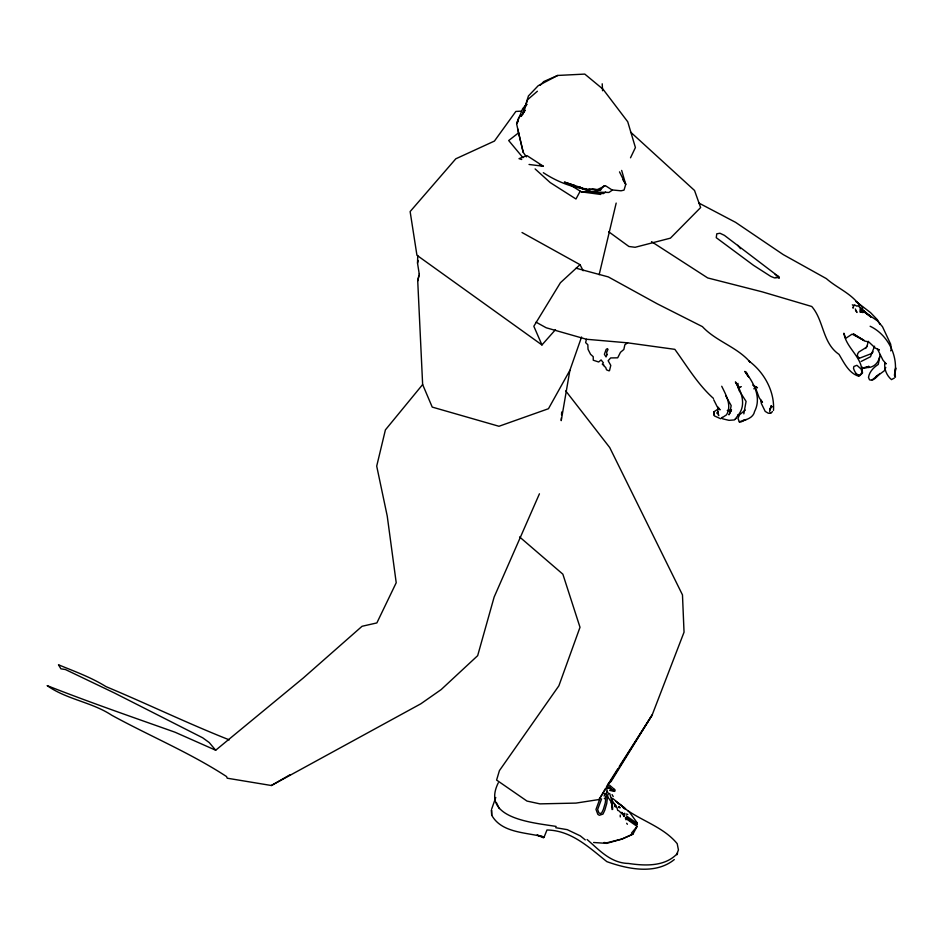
<?xml version="1.0" encoding="UTF-8"?>
<svg xmlns="http://www.w3.org/2000/svg" width="943" height="943" viewBox="0 0 943 943"><rect width="100%" height="100%" fill="white"/><g stroke="black" fill="none" stroke-linecap="round" stroke-linejoin="round"><path stroke-width="1.41" d="M894.931 371.153L895.39 369.927C896.581 352.258 886.279 333.94 870.141 326.254M860.358 312.121L860.476 307.901L857.953 305.709L857.01 306.216L854.134 304.695M419.187 273.694L417.525 263.121L417.749 255.494M617.795 810.532L616.84 807.314L615.932 806.336L614.73 806.583M860.287 312.216L860.476 307.901L862.762 309.269M861.902 312.109L861.572 308.75L861.289 311.508M606.903 791.719L606.986 790.269M561.38 417.761L561.226 420.649L569.878 370.351L581.56 336.993M561.533 414.873L561.698 411.985M769.665 411.431C773.838 396.685 768.321 415.639 770.561 407.706M743.827 413.871L746.078 401.4L738.829 390.084L739.618 387.09M894.695 373.086L894.506 375.479L895.673 367.853L895.449 371.106M611.653 798.544L611.724 797.896L612.361 799.782M607.822 794.395L606.726 803.589L604.769 810.273L602.978 814.092L599.359 815.282L597.838 814.351L595.988 809.424L600.326 797.637M606.184 795.291L605.253 802.941L603.343 809.436L601.764 812.783L600.385 813.538L598.923 812.937L597.65 809.471L601.61 798.827M773.484 410.382C774.745 391.369 764.16 372.32 749.107 361.145L750.274 362.336C737.12 346.894 715.996 341.342 702.417 326.632L657.236 303.811L608.318 276.912L576.102 268.213M605.441 797.212L605.111 798.933L604.251 798.438M880.232 354.58L878.251 364.422C873.725 367.357 869.305 371.813 868.503 377.424L869.505 379.829C873.183 381.667 877.391 376.328 879.748 373.522M569.878 370.351L548.461 408.72L498.977 426.271L432.224 407.093L422.641 384.532L417.725 280.908L419.187 274.036M606.043 794.749L606.561 792.379M627.614 342.839L586.428 339.256L585.627 342.639L587.843 344.749L588.031 349.299L590.554 354.285L593.218 356.678L593.265 360.226L598.675 361.994L601.092 359.92L603.402 362.831L602.259 364.151L603.85 364.953L603.343 365.342L605.712 367.499L606.526 369.809L608.648 370.729L609.473 370.717L610.781 365.389L608.141 360.745L610.628 357.939L617.7 357.821L620.494 352.293L623.842 349.476L624.867 344.773L627.614 342.839L674.834 349.346C687.07 366.155 697.643 384.284 713.474 398.429M599.159 274.708L616.18 203.075M417.725 280.908L418.998 275.615M604.145 796.116L604.769 793.534L605.064 794.348M417.525 263.121L418.209 260.504M885.772 367.44L884.357 370.752L872.192 379.77M874.585 346.199L870.448 356.76L861.183 361.428M623.948 816.52L623.523 814.929M890.699 350.867L891.335 349.004L890.652 344.183L882.495 326.714L877.497 320.879L862.303 310.542L870.79 316.872L863.658 310.601M498.269 782.831C480.529 818.654 533.196 822.661 556.146 826.433M868.303 341.307L866.817 346.977M491.739 808.846L495.759 797.472M676.909 854.782L677.581 852.967M630.513 157.799L635.417 147.544L627.743 121.788L602.966 89.149L584.79 74.096L557.702 75.452L543.734 81.57L540.186 85.294M853.061 308.29L853.816 305.673M491.704 815.235L491.503 810.002L491.704 815.235C501.876 833.353 526.347 832.174 544.123 837.054L546.975 829.993C571.317 830.382 589.116 847.498 606.879 861.654C627.802 869.175 655.562 874.856 674.28 859.568M879.43 357.421C877.98 363.915 872.664 368.171 865.922 367.534L867.69 367.086L861.383 368.772M539.431 493.802L494.132 597.084L477.665 655.668L441.147 689.592L420.849 703.784L271.372 785.507L227.192 778.199L226.591 776.584C190.238 752.844 149.678 736.035 111.651 715.183C91.766 702.075 66.623 699.494 47.15 685.62C89.349 702.229 132.268 717.034 175.021 732.216L215.688 750.227L303.245 678.029L362.053 626.282L376.87 622.922L396.213 582.75L387.243 516.104L376.705 466.113L385.404 429.89L422.641 384.532M730.919 410.889L728.963 414.814L731.025 410.087M853.061 307.43L853.391 306.781M627.036 819.361L637.103 826.41L632.942 834.142L622.144 839.046L606.608 843.372L593.607 842.5M580.204 191.181L575.973 198.997L550.182 182.565L535.105 168.927M524.886 110.142L521.279 116.366M519.593 536.944L562.865 574.181L580.004 627.284L558.881 685.797L499.413 770.631L496.607 780.073L526.996 801.078L539.938 803.872L575.973 803.094L599.064 799.523L605.489 788.478M606.915 786.014L617.736 768.863M731.509 409.816L729.823 412.704L731.179 405.584L725.78 395.907M526.618 104.296L525.227 106.63L526.889 104.425M518.178 121.341L516.623 123.816L518.839 133.953L523.212 152.33L526.442 156.892M599.064 799.523L652.167 714.971L684.04 632.187L682.473 594.892L609.72 447.548L565.729 390.897M619.292 766.411L652.167 714.971L611.111 781.464L608.341 783.562M525.133 110.307L522.835 113.879L518.721 117.651L516.623 123.816L522.634 108.74L526.371 104.367M866.829 346.317L865.332 348.486L865.957 347.625L858.79 352.022L857.576 353.92L857.458 356.03L858.908 357.951L858.271 357.503M717.352 412.669L716.916 413.282L718.377 411.608M636.608 825.042L637.055 823.345L626.211 815.825M607.646 788.148L607.811 784.824M636.643 823.876L637.315 823.015L629.311 811.958L612.879 798.615M603.909 185.724L600.585 189.991L592.699 191.924M637.103 826.41L631.468 833.117L632.942 834.131L621.873 839.022L606.762 842.83L603.968 842.5M521.668 111.109L515.856 111.439L494.427 141.073L455.799 158.801L410.134 211.562L416.936 255.27L541.954 344.949L555.498 329.661M873.077 351.904L871.485 353.59L858.92 358.423M753.846 388.834L756.097 386.689M583.151 270.747L580.039 264.677L560.425 282.711L533.832 326.254L541.954 344.949M735.846 418.598L734.397 419.918L729.022 420.342L722.621 418.81L722.197 417.301M735.21 419.175L738.44 414.731L737.862 415.498C746.597 405.525 741.705 391.64 735.41 381.915L738.393 387.738L737.933 383.388M537.392 91.235L527.644 99.652L522.835 113.879L528.434 95.95L538.194 85.719L557.702 75.452M772.494 411.619L770.985 412.916L768.356 413.27L765.209 411.407L761.343 403.463L760.765 400.009L762.474 402.355L759.15 397.698L755.154 386.854L757.477 387.738L752.738 385.109M894.365 378.049L891.477 379.605C886.644 375.597 883.968 368.913 884.817 362.737L886.161 363.868L882.954 360.132L877.556 349.205L879.324 350.03L875.316 348.073L868.727 341.885L864.542 341.024L853.698 334.164M623.889 813.88L624.69 813.22L624.761 814.351M518.603 132.81L508.69 140.542L522.964 157.681M605.63 192.042L603.426 193.586L589.988 191.948L608.942 192.455L612.467 190.026M745.241 410.087L739.571 414.767L737.98 418.315L739.3 421.863L744.593 420.036M876.082 376.457L878.11 375.066M611.594 802.08L611.005 802.988L612.184 802.163L609.661 793.428M627.755 814.457L626.364 814.045M746.219 419.482L741.174 421.863L739.3 421.863M729.399 411.561L730.212 411.077M718.059 409.062L714.122 411.678L714.358 415.91L720.652 418.739L726.534 414.802C732.051 405.337 726.027 395.011 721.725 386.253M613.74 789.998L614.541 789.515L615.131 790.387L614.683 791.401L609.638 790.387M271.372 785.507L290.09 774.733M738.004 388.103L741.316 386.618M771.315 412.574L770.242 413.117M604.993 185.912L597.19 189.684C578.059 190.026 559.223 183.119 543.333 172.71M861.619 368.654L866.311 367.181M742.601 420.625C747.575 419.6 753.587 417.042 754.6 411.431C761.826 397.581 753.657 382.351 744.876 371.377L747.882 376.186M867.489 366.815L868.986 366.379L867.548 366.78M861.407 368.407L865.049 367.452M727.265 410.476L729.682 410.229M583.564 191.889L581.395 191.865L570.267 184.993M584.884 191.9L588.856 191.936M580.393 187.386L592.074 192.077L581.395 191.865L600.809 194.458M613.516 789.597L614.541 789.515L609.602 785.224M581.843 188.423L586.169 188.777M589.057 189.024L600.585 189.991L592.204 189.06M581.56 187.881L579.12 187.61L592.074 192.077M529.035 164.471L543.368 166.263L526.948 155.607L519.015 158.66L521.715 159.508M606.396 787.004L607.386 787.829M555.722 827.706L567.238 829.651L580.322 835.875L585.285 839.918M609.791 787.228L609.037 787.051L613.834 791.165M586.428 339.256L546.197 327.775L536.072 322.176M544.123 837.054L537.038 835.026L543.569 837.844M611.606 789.256L608.424 788.171M771.999 406.551L772.989 406.857M539.313 164.99L543.368 166.263M612.078 794.607L613.221 796.54M575.206 185.677L564.385 182.093L580.735 187.516L577.976 186.596M229.279 739.866C187.645 723.399 147.332 703.879 106.029 686.634C91.011 677.286 74.839 671.534 58.49 664.78L60.894 668.811L65.456 669.542L114.81 693.176L202.71 737.815L209.228 742.554L215.688 750.227M698.834 203.028L735.564 222.336L783.232 254.598L826.363 278.621C837.195 288.181 851.14 293.238 859.757 305.556M522.021 232.52L580.039 264.677M651.53 241.667L707.698 277.937L762.097 291.811L811.746 306.487C823.993 320.455 822.249 342.934 839.022 354.379C844.115 362.796 848.806 373.31 859.026 376.316L862.539 372.956L861.643 366.65L861.973 372.19L861.218 369.114L856.916 365.295L853.863 366.485L853.509 368.265C854.488 372.108 859.014 379.334 861.973 372.19C862.232 356.949 846.166 348.073 843.891 333.221L845.682 338.36L852.095 334.128L863.941 340.317L853.545 333.987M623.394 808.033L625.751 809.459M628.109 810.886C644.423 821.825 664.426 828.084 677.204 843.679L678.441 849.985L676.744 854.169C664.32 866.841 644.694 865.863 628.451 863.458C610.722 863.104 599.371 850.126 587.076 839.506M775.099 274.425L778.765 276.747L779.319 278.197L776.113 277.148L776.289 277.831L774.462 277.879L770.749 276.393L753.469 265.289L716.244 237.683L716.786 233.805L719.98 233.251L724.401 235.349L778.765 276.747M605.724 185.877L612.031 189.932L621.013 190.804L624.03 190.121L625.739 184.38L621.661 170.424M626.859 817.746L637.055 824.654M626.046 817.616L630.737 820.917M621.461 812.807L623.7 814.398L621.767 812.324M856.044 373.734L858.578 375.562M862.303 310.542L864.778 312.345M608.671 231.73L628.887 246.477L635.122 247.29L670.414 238.155L700.625 207.566L694.531 190.474L630.549 132.055M617.665 802.741L624.773 808.116L615.791 801.302M852.342 304.813L853.58 305.78M870.79 316.872L862.043 309.292L862.079 312.039M860.959 310.966L862.869 312.64M859.969 305.013L855.996 301.465L870.554 312.64L877.403 319.748L880.043 324.345M861.195 306.11L863.022 307.748M618.808 810.791L624.502 816.249M606.691 786.922L607.457 787.865M737.815 245.298L740.503 248.657M614.282 803.519L616.085 805.817M614.53 804.921L616.239 807.267M626.671 823.263L627.378 824.276M855.513 310.318L856.987 312.475L855.313 308.95M607.103 795.927L611.264 801.998M894.824 376.316L895.414 377.2L895.072 370.41M611.571 805.994L612.526 807.538M622.934 179.748L625.739 184.38L619.504 171.862M612.667 801.244L615.39 805.817M607.186 791.283L608.553 793.806M713.71 399.726L717.222 406.787L720.051 409.851L718.083 407.223L717.623 411.749L718.696 415.639L717.918 412.598M496.431 802.682L499.295 808.611M746.278 372.084L748.754 377.294M606.986 786.603L607.598 788.23L606.927 789.102L606.632 787.865M625.339 817.805L625.963 819.797M517.683 128.885L523.212 152.33M602.212 83.809L602.577 90.74M620.223 815.106L620.258 816.944M714.146 411.867L714.169 414.991L714.146 411.867M607.033 354.568L606.043 356.949L604.392 354.309L606.16 349.381L607.41 348.651L608.023 349.464L606.644 352.305L607.033 354.568M618.879 806.548L618.761 807.361L620.176 807.809L618.879 806.548M612.113 802.469L612.667 809.33L612.042 809.542L612.113 802.469"/></g></svg>
